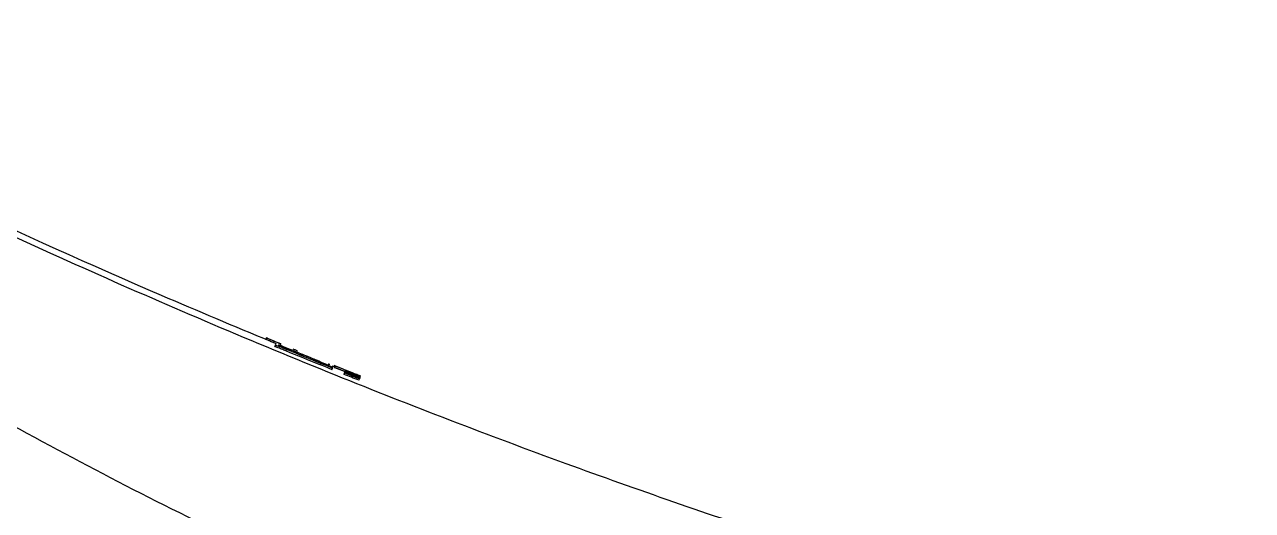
# Model space of a CAD drawing. Header units: millimetres. Extents: x 28 to 3046, y 8 to 3716.
# Drawn here: x 348.6 to 507.2, y 616 to 678.7 of the extents above; entities that cross this region are included whole.
import ezdxf

# ---------------------------------------------------------------- set-up
doc = ezdxf.new("R2010")
doc.units = ezdxf.units.MM
doc.layers.add('1LINE', color=7, linetype='CONTINUOUS')

msp = doc.modelspace()

# ---------------------------------------------------------------- linework, layer by layer
at = {"layer": '1LINE', "linetype": 'Continuous'}
for p, q in [((379.86, 638.24), (379.79, 638.05)), ((379.79, 638.05), (379.86, 638.24)), ((380.73, 637.66), (380.79, 637.85)), ((380.96, 637.13), (381.02, 637.32)), ((380.99, 637.22), (381.06, 637.41)), ((381.66, 637.28), (381.73, 637.47)), ((381.66, 637.28), (381.73, 637.47)), ((382.46, 636.75), (382.39, 636.56)), ((388.71, 634.54), (388.64, 634.35)), ((388.33, 634.14), (388.4, 634.33)), ((389.9, 633.54), (389.96, 633.72)), ((389.91, 633.56), (389.97, 633.75)), ((390.04, 634.03), (389.97, 633.84)), ((390.04, 634.01), (389.97, 633.83)), ((390.04, 634), (389.97, 633.81)), ((389.97, 633.75), (390, 633.82)), ((389.99, 633.8), (389.97, 633.81)), ((389.97, 633.75), (389.99, 633.8)), ((390.05, 634.04), (389.98, 633.85)), ((390, 633.82), (390.02, 633.88)), ((390, 633.82), (390.01, 633.84)), ((390.02, 633.88), (390.03, 633.9)), ((390.02, 633.88), (390.03, 633.89)), ((390.03, 633.9), (390.04, 633.94)), ((390.03, 633.9), (390.04, 633.93)), ((390.74, 633.76), (390.76, 633.81)), ((390.75, 633.56), (390.76, 633.58)), ((391.18, 633.33), (391.18, 633.34)), ((391.55, 633.11), (391.55, 633.12)), ((391.58, 633.23), (391.59, 633.26)), ((391.59, 633.28), (391.6, 633.3)), ((391.8, 632.78), (391.87, 632.97)), ((391.89, 633.02), (391.91, 633.06)), ((391.91, 633.06), (391.92, 633.08)), ((391.94, 633.24), (391.92, 633.19)), ((391.92, 633.08), (391.93, 633.13)), ((391.93, 633.19), (391.98, 633.33)), ((391.93, 633.13), (391.95, 633.17)), ((391.94, 633.13), (391.93, 633.13)), ((391.94, 633.13), (392.01, 633.32)), ((391.95, 633.26), (391.94, 633.24)), ((391.95, 633.27), (391.95, 633.26)), ((392.01, 633.32), (391.97, 633.33)), ((392.01, 633.31), (392.01, 633.31))]:
    msp.add_line(p, q, dxfattribs=at)
for points, knots in [([(761.81, 557.54), (756.15, 557.76), (741.74, 558.4), (719.42, 559.32), (695.76, 561.27), (674.71, 563.9), (656.23, 566.62), (640.31, 569.19), (627.63, 571.3), (617.85, 572.93), (610.66, 574.13), (604.56, 575.12), (598.65, 576.08), (592.01, 577.12), (584.21, 578.36), (573.49, 580.18), (559.38, 582.77), (541.47, 586.42), (521.08, 591.02), (498.27, 596.76), (473.08, 603.83), (446.19, 612.24), (417.77, 622.11), (387.98, 633.55), (356.44, 646.94), (324.22, 662.02), (302.77, 673.07), (292.25, 678.74)], [0, 0, 0, 0, 0.034711, 0.088301, 0.136746, 0.180041, 0.218157, 0.251073, 0.278777, 0.296882, 0.311761, 0.323413, 0.334716, 0.348427, 0.364551, 0.383095, 0.415102, 0.452465, 0.495199, 0.543315, 0.596825, 0.655737, 0.716239, 0.781554, 0.851683, 0.926624, 1, 1, 1, 1]), ([(380.41, 637.79), (375.69, 639.74), (370.99, 641.72), (348.08, 651.58), (330.1, 659.99), (312.36, 668.92)], [0, 0, 0, 0, 0.204515, 0.204515, 1, 1, 1, 1]), ([(292.81, 660.01), (294.75, 658.74), (299.1, 655.88), (308.41, 649.87), (325.81, 638.96), (351.4, 624.19), (383.48, 608.13), (417, 594.02), (452.14, 582.17), (479.66, 574.93), (495.42, 571.62), (498.8, 570.95)], [0, 0, 0, 0, 0.032088, 0.072273, 0.153898, 0.316128, 0.475287, 0.634086, 0.794383, 0.95599, 1, 1, 1, 1]), ([(379.86, 638.24), (380.13, 638.13), (380.4, 638.01), (381.02, 637.76), (381.38, 637.61), (381.73, 637.47)], [0, 0, 0, 0, 0.433746, 0.433746, 1, 1, 1, 1]), ([(382.39, 636.56), (382.2, 636.64), (382.01, 636.72), (381.64, 636.87), (381.44, 636.95), (381.19, 637.05), (381.12, 637.07), (381.02, 637.11), (380.99, 637.12), (380.96, 637.13)], [0, 0, 0, 0, 0.3674, 0.3674, 0.741569, 0.741569, 0.896601, 0.896601, 1, 1, 1, 1]), ([(382.46, 636.75), (382.27, 636.83), (382.08, 636.91), (381.7, 637.06), (381.51, 637.14), (381.26, 637.23), (381.19, 637.26), (381.09, 637.3), (381.05, 637.31), (381.02, 637.32)], [0, 0, 0, 0, 0.3674, 0.3674, 0.741569, 0.741569, 0.896601, 0.896601, 1, 1, 1, 1]), ([(381.39, 637.34), (381.53, 637.3), (381.72, 637.23), (382.64, 636.89), (383.72, 636.46), (385.8, 635.61), (386.83, 635.18), (388.16, 634.6), (388.44, 634.45), (388.43, 634.42)], [0, 0, 0, 0, 0.112771, 0.112771, 0.408514, 0.408514, 0.704257, 0.704257, 1, 1, 1, 1]), ([(387.68, 634.68), (387.9, 634.63), (387.79, 634.71), (387.04, 635.06), (386.66, 635.22), (385.77, 635.6), (385.25, 635.81), (384.23, 636.22), (383.72, 636.43), (382.79, 636.79), (382.4, 636.94), (381.64, 637.21), (381.6, 637.18), (381.82, 637.06)], [0, 0, 0, 0, 0.25, 0.25, 0.375, 0.375, 0.5, 0.5, 0.625, 0.625, 0.75, 0.75, 1, 1, 1, 1]), ([(383.26, 636.83), (383.31, 636.81), (383.37, 636.79), (383.54, 636.72), (383.67, 636.67), (383.82, 636.6), (383.85, 636.59), (383.88, 636.58)], [0, 0, 0, 0, 0.310309, 0.310309, 0.874466, 0.874466, 1, 1, 1, 1]), ([(388.33, 634.14), (388.25, 634.18), (388.16, 634.22), (387.95, 634.31), (387.83, 634.36), (387.42, 634.53), (387.12, 634.65), (386.82, 634.77)], [0, 0, 0, 0, 0.22754, 0.22754, 0.455274, 0.455274, 1, 1, 1, 1]), ([(388.4, 634.33), (388.32, 634.37), (388.22, 634.41), (388.01, 634.5), (387.9, 634.55), (387.49, 634.71), (387.19, 634.84), (386.89, 634.95)], [0, 0, 0, 0, 0.22754, 0.22754, 0.455274, 0.455274, 1, 1, 1, 1]), ([(388.06, 634.8), (388.06, 634.79), (388.02, 634.8), (387.91, 634.84), (387.87, 634.86), (387.82, 634.87)], [0, 0, 0, 0, 0.701132, 0.701132, 1, 1, 1, 1]), ([(388.37, 634.64), (388.37, 634.64), (388.37, 634.64), (388.52, 634.59), (388.62, 634.55), (388.69, 634.54), (388.71, 634.53), (388.71, 634.54)], [0, 0, 0, 0, 0.004705, 0.004705, 0.688013, 0.688013, 1, 1, 1, 1]), ([(389.97, 633.75), (389.98, 633.76), (389.99, 633.75), (390.07, 633.73), (390.11, 633.72), (390.21, 633.68), (390.28, 633.65), (390.43, 633.6), (390.52, 633.56), (390.76, 633.47), (390.93, 633.4), (391.23, 633.28), (391.36, 633.23), (391.56, 633.15), (391.63, 633.12), (391.74, 633.07), (391.79, 633.05), (391.85, 633.02), (391.87, 633.01), (391.88, 633), (391.88, 633), (391.88, 632.99)], [0, 0, 0, 0, 0.13223, 0.13223, 0.203565, 0.203565, 0.291523, 0.291523, 0.383168, 0.383168, 0.559211, 0.559211, 0.707968, 0.707968, 0.791909, 0.791909, 0.877125, 0.877125, 0.951156, 0.951156, 1, 1, 1, 1]), ([(391.55, 633.12), (391.55, 633.12), (391.55, 633.13), (391.52, 633.14), (391.5, 633.15), (391.45, 633.17), (391.42, 633.19), (391.33, 633.22), (391.28, 633.25), (391.11, 633.32), (390.99, 633.36), (390.78, 633.45), (390.68, 633.49), (390.55, 633.54), (390.51, 633.55), (390.44, 633.58), (390.42, 633.59), (390.38, 633.6), (390.36, 633.61), (390.33, 633.62), (390.31, 633.62), (390.3, 633.62), (390.3, 633.62), (390.3, 633.62)], [0, 0, 0, 0, 0.086193, 0.086193, 0.15627, 0.15627, 0.22658, 0.22658, 0.328334, 0.328334, 0.523884, 0.523884, 0.689986, 0.689986, 0.759387, 0.759387, 0.812188, 0.812188, 0.864874, 0.864874, 0.948066, 0.948066, 1, 1, 1, 1]), ([(391.98, 633.33), (391.96, 633.33), (391.94, 633.34), (391.87, 633.37), (391.82, 633.39), (391.71, 633.43), (391.63, 633.47), (391.43, 633.55), (391.29, 633.6), (391.03, 633.71), (390.89, 633.76), (390.76, 633.81)], [0, 0, 0, 0, 0.119399, 0.119399, 0.23864, 0.23864, 0.415985, 0.415985, 0.704968, 0.704968, 1, 1, 1, 1])]:
    msp.add_open_spline(points, degree=3, knots=knots, dxfattribs=at)
for points in [[(380.73, 637.66), (380.41, 637.79), (380.1, 637.92), (379.79, 638.05)], [(380.79, 637.85), (380.48, 637.98), (380.17, 638.11), (379.86, 638.24)], [(381.73, 637.47), (381.11, 637.72), (380.48, 637.98), (379.86, 638.24)], [(381.73, 637.47), (381.42, 637.59), (381.11, 637.72), (380.79, 637.85)], [(381.16, 637.48), (381.02, 637.54), (380.87, 637.6), (380.73, 637.66)], [(380.96, 637.13), (380.97, 637.17), (380.98, 637.2), (380.99, 637.22)], [(381.02, 637.32), (381.04, 637.35), (381.05, 637.38), (381.06, 637.41)], [(381.06, 637.41), (381.06, 637.42), (381.08, 637.42), (381.13, 637.41)], [(382.16, 637.07), (381.93, 637.17), (381.7, 637.26), (381.47, 637.36)], [(381.82, 637.06), (381.82, 637.05), (381.82, 637.05), (381.83, 637.05)], [(381.83, 637.05), (383.77, 636.25), (385.72, 635.46), (387.67, 634.68)], [(386.82, 634.77), (385.34, 635.36), (383.86, 635.96), (382.39, 636.56)], [(386.89, 634.95), (385.41, 635.55), (383.93, 636.15), (382.46, 636.75)], [(386.89, 634.95), (386.87, 634.89), (386.84, 634.83), (386.82, 634.77)], [(387.67, 634.68), (387.68, 634.68), (387.68, 634.68), (387.68, 634.68)], [(390.76, 633.81), (390.04, 634.1), (389.32, 634.39), (388.61, 634.67)], [(392.01, 633.32), (390.87, 633.77), (389.74, 634.22), (388.61, 634.67)], [(388.43, 634.42), (388.42, 634.39), (388.41, 634.36), (388.4, 634.33)], [(388.67, 634.43), (389.12, 634.25), (389.57, 634.07), (390.02, 633.89)], [(390, 633.9), (389.55, 634.08), (389.11, 634.26), (388.67, 634.43)], [(390.35, 633.76), (389.88, 633.95), (389.42, 634.13), (388.95, 634.32)], [(389.9, 633.54), (389.9, 633.55), (389.9, 633.55), (389.91, 633.56)], [(391.8, 632.78), (391.17, 633.03), (390.53, 633.28), (389.9, 633.54)], [(389.96, 633.72), (389.97, 633.73), (389.97, 633.74), (389.97, 633.75)], [(391.87, 632.97), (391.24, 633.22), (390.6, 633.47), (389.96, 633.72)], [(389.97, 633.84), (389.97, 633.84), (389.97, 633.85), (389.98, 633.85)], [(389.97, 633.81), (389.97, 633.82), (389.97, 633.82), (389.97, 633.83)], [(389.99, 633.8), (389.99, 633.81), (390, 633.81), (390, 633.82)], [(390.34, 633.66), (390.22, 633.71), (390.11, 633.75), (389.99, 633.8)], [(390, 633.82), (390.64, 633.57), (391.27, 633.32), (391.91, 633.08)], [(390.01, 633.84), (390.01, 633.86), (390.02, 633.87), (390.02, 633.88)], [(391.92, 633.08), (391.28, 633.34), (390.64, 633.59), (390.01, 633.84)], [(390.02, 633.88), (390.13, 633.84), (390.25, 633.79), (390.36, 633.75)], [(390.03, 633.89), (390.03, 633.89), (390.03, 633.9), (390.03, 633.9)], [(390.03, 633.9), (390.55, 633.69), (391.07, 633.48), (391.59, 633.28)], [(391.93, 633.13), (391.3, 633.38), (390.66, 633.64), (390.03, 633.89)], [(390.04, 634.03), (390.05, 634.03), (390.05, 634.03), (390.05, 634.04)], [(391.54, 633.42), (391.04, 633.62), (390.54, 633.82), (390.04, 634.03)], [(390.04, 634), (390.04, 634), (390.04, 634.01), (390.04, 634.01)], [(390.04, 634.01), (390.54, 633.81), (391.04, 633.62), (391.54, 633.42)], [(391.94, 633.24), (391.31, 633.49), (390.67, 633.75), (390.04, 634)], [(390.04, 633.93), (390.04, 633.93), (390.04, 633.93), (390.04, 633.94)], [(390.04, 633.94), (390.68, 633.68), (391.31, 633.43), (391.95, 633.18)], [(391.95, 633.17), (391.31, 633.42), (390.67, 633.67), (390.04, 633.93)], [(390.05, 634.04), (390.68, 633.78), (391.32, 633.53), (391.95, 633.28)], [(390.3, 633.62), (390.3, 633.61), (390.3, 633.61), (390.3, 633.61)], [(390.3, 633.61), (390.71, 633.44), (391.13, 633.27), (391.55, 633.11)], [(391.95, 633.26), (391.41, 633.47), (390.88, 633.68), (390.34, 633.89)], [(390.34, 633.89), (390.88, 633.67), (391.41, 633.46), (391.94, 633.25)], [(391.95, 633.27), (391.42, 633.48), (390.89, 633.69), (390.35, 633.91)], [(390.35, 633.91), (390.88, 633.69), (391.42, 633.48), (391.95, 633.26)], [(390.36, 633.75), (390.36, 633.74), (390.35, 633.73), (390.35, 633.72)], [(390.35, 633.72), (390.48, 633.67), (390.62, 633.61), (390.75, 633.56)], [(390.75, 633.56), (390.76, 633.57), (390.76, 633.57), (390.76, 633.58)], [(390.76, 633.58), (390.87, 633.54), (390.98, 633.5), (391.09, 633.45)], [(391.09, 633.45), (391.09, 633.44), (391.08, 633.44), (391.08, 633.43)], [(391.08, 633.43), (391.25, 633.36), (391.41, 633.3), (391.58, 633.23)], [(391.18, 633.33), (391.18, 633.33), (391.18, 633.34), (391.18, 633.34)], [(391.91, 633.06), (391.78, 633.11), (391.64, 633.17), (391.51, 633.22)], [(391.51, 633.2), (391.64, 633.14), (391.77, 633.09), (391.9, 633.03)], [(391.55, 633.11), (391.55, 633.11), (391.55, 633.12), (391.55, 633.12)], [(391.58, 633.23), (391.58, 633.24), (391.58, 633.25), (391.59, 633.26)], [(391.59, 633.28), (391.6, 633.28), (391.6, 633.29), (391.6, 633.3)], [(391.59, 633.26), (391.7, 633.21), (391.82, 633.17), (391.93, 633.12)], [(391.6, 633.3), (391.72, 633.25), (391.83, 633.21), (391.95, 633.16)], [(391.88, 632.99), (391.88, 632.98), (391.88, 632.97), (391.87, 632.97)], [(391.9, 633.03), (391.9, 633.03), (391.89, 633.03), (391.89, 633.02)], [(391.91, 633.08), (391.91, 633.07), (391.91, 633.07), (391.91, 633.06)], [(391.93, 633.12), (391.93, 633.11), (391.92, 633.1), (391.92, 633.08)], [(391.95, 633.16), (391.94, 633.15), (391.94, 633.14), (391.93, 633.13)], [(391.94, 633.25), (391.94, 633.25), (391.94, 633.24), (391.94, 633.24)], [(391.95, 633.28), (391.95, 633.28), (391.95, 633.27), (391.95, 633.27)], [(391.95, 633.26), (391.95, 633.26), (391.95, 633.26), (391.95, 633.26)], [(391.95, 633.18), (391.95, 633.18), (391.95, 633.17), (391.95, 633.17)], [(392.01, 633.32), (392, 633.32), (391.99, 633.32), (391.98, 633.33)], [(392.01, 633.32), (392.01, 633.32), (392.01, 633.32), (392.01, 633.32)]]:
    msp.add_open_spline(points, degree=3, dxfattribs=at)

doc.saveas('drawing.dxf')
